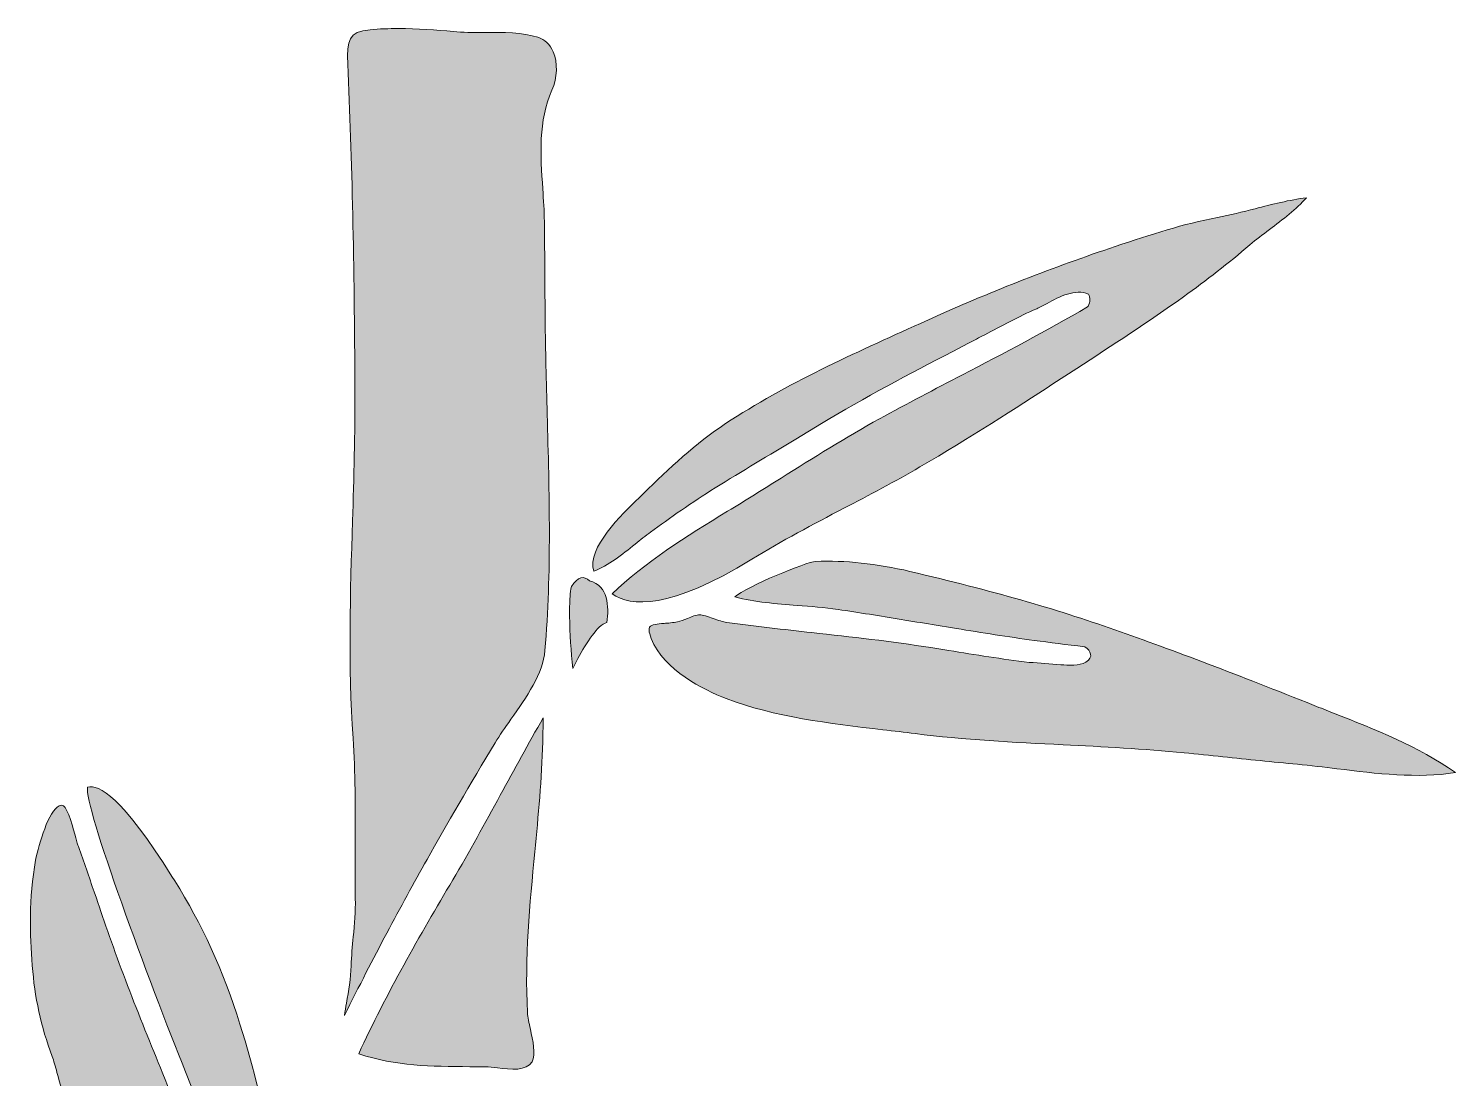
# Model space of a CAD drawing. Header units: inches. Extents: x 34 to 176, y -282 to -15.
# Drawn here: x 93.6 to 160.6, y -188.7 to -139.3 of the extents above; entities that cross this region are included whole.
import ezdxf

# ---------------------------------------------------------------- set-up
doc = ezdxf.new("R2010")
doc.units = ezdxf.units.IN
doc.header["$MEASUREMENT"] = 0
doc.layers.add('_U+0421_U+043B_U+043E_U+0439 1', color=7, linetype='Continuous')

# ---------------------------------------------------------------- blocks, each defined once
blk = doc.blocks.new('block 2')
at = {"layer": '_U+0421_U+043B_U+043E_U+0439 1', "true_color": 0xffffff}
h = blk.add_hatch(color=7, dxfattribs=at)
h.dxf.hatch_style = 2
edge = h.paths.add_edge_path()
edge.add_spline(control_points=[(118.222, -140.44), (118.071, -140.098), (117.829, -139.869), (117.502, -139.761), (116.804, -139.53), (115.871, -139.529), (114.965, -139.532), (114.453, -139.533), (113.968, -139.533), (113.534, -139.492), (112.735, -139.417), (111.845, -139.349), (110.95, -139.349), (110.507, -139.349), (110.062, -139.365), (109.626, -139.407), (108.603, -139.504), (108.529, -139.902), (108.578, -141.016), (108.775, -145.501), (108.881, -150.361), (108.913, -156.309), (108.924, -158.374), (108.86, -160.468), (108.797, -162.492), (108.695, -165.84), (108.589, -169.301), (108.822, -172.707), (108.932, -174.32), (108.926, -175.958), (108.92, -177.542), (108.917, -178.426), (108.913, -179.341), (108.93, -180.24), (108.941, -180.845), (108.885, -181.45), (108.832, -182.036), (108.79, -182.483), (108.747, -182.945), (108.736, -183.399), (108.721, -184), (108.617, -184.586), (108.516, -185.153), (108.482, -185.347), (108.447, -185.543), (108.415, -185.741), (109.801, -182.975), (111.047, -180.623), (112.302, -178.4), (113.222, -176.771), (114.321, -174.847), (115.496, -172.919), (115.713, -172.564), (115.968, -172.201), (116.238, -171.817), (116.979, -170.763), (117.745, -169.673), (117.838, -168.58), (118.149, -164.938), (118.044, -161.153), (117.943, -157.494), (117.922, -156.725), (117.901, -155.959), (117.884, -155.197), (117.851, -153.749), (117.841, -152.279), (117.832, -150.857), (117.826, -150.043), (117.821, -149.229), (117.811, -148.414), (117.805, -147.922), (117.771, -147.42), (117.735, -146.888), (117.628, -145.312), (117.517, -143.683), (118.165, -142.249), (118.423, -141.678), (118.446, -140.951), (118.222, -140.44)], knot_values=[0, 0, 0, 0, 1, 1, 1, 2, 2, 2, 3, 3, 3, 4, 4, 4, 5, 5, 5, 6, 6, 6, 7, 7, 7, 8, 8, 8, 9, 9, 9, 10, 10, 10, 11, 11, 11, 12, 12, 12, 13, 13, 13, 14, 14, 14, 15, 15, 15, 16, 16, 16, 17, 17, 17, 18, 18, 18, 19, 19, 19, 20, 20, 20, 21, 21, 21, 22, 22, 22, 23, 23, 23, 24, 24, 24, 25, 25, 25, 26, 26, 26, 26], degree=3, periodic=1)
h = blk.add_hatch(color=7, dxfattribs=at)
h.dxf.hatch_style = 2
edge = h.paths.add_edge_path()
edge.add_spline(control_points=[(143.33, -152.429), (141.399, -153.566), (139.394, -154.614), (137.449, -155.627), (136.168, -156.294), (134.842, -156.984), (133.553, -157.694), (131.981, -158.558), (130.432, -159.534), (128.934, -160.477), (128.113, -160.994), (127.264, -161.529), (126.421, -162.04), (124.494, -163.207), (122.491, -164.466), (120.991, -165.921), (121.867, -166.531), (123.707, -166.667), (127.558, -164.289), (128.958, -163.426), (130.442, -162.65), (131.878, -161.899), (133.061, -161.28), (134.285, -160.64), (135.452, -159.956), (137.777, -158.593), (140.013, -157.154), (141.701, -156.052), (141.701, -156.052), (142.823, -155.323), (142.823, -155.323), (144.486, -154.242), (146.207, -153.125), (147.841, -151.953), (148.92, -151.178), (149.94, -150.38), (150.959, -149.513), (151.238, -149.275), (151.548, -149.042), (151.876, -148.794), (152.5, -148.323), (153.141, -147.838), (153.607, -147.299), (152.824, -147.403), (152.001, -147.613), (151.2, -147.816), (150.615, -147.965), (150.01, -148.119), (149.434, -148.228), (147.835, -148.531), (146.312, -149.025), (144.629, -149.591), (141.752, -150.559), (138.847, -151.693), (136.228, -152.872), (136.228, -152.872), (135.478, -153.209), (135.478, -153.209), (132.384, -154.599), (129.185, -156.035), (126.321, -157.92), (124.934, -158.832), (123.656, -160.042), (122.467, -161.203), (122.467, -161.203), (122.26, -161.402), (122.26, -161.402), (121.449, -162.181), (119.799, -163.767), (120.131, -164.855), (120.822, -164.588), (121.458, -164.077), (122.074, -163.582), (122.32, -163.384), (122.563, -163.189), (122.803, -163.014), (123.692, -162.367), (124.748, -161.614), (125.839, -160.939), (127.092, -160.163), (128.376, -159.39), (129.617, -158.642), (129.617, -158.642), (130.835, -157.907), (130.835, -157.907), (132.855, -156.687), (134.961, -155.589), (136.998, -154.527), (136.998, -154.527), (137.736, -154.142), (137.736, -154.142), (137.991, -154.009), (138.244, -153.875), (138.495, -153.741), (139.281, -153.324), (140.093, -152.892), (140.938, -152.518), (141.092, -152.449), (141.258, -152.36), (141.43, -152.267), (142.017, -151.95), (142.73, -151.566), (143.376, -151.828), (143.455, -152.006), (143.465, -152.189), (143.351, -152.397), (143.345, -152.408), (143.337, -152.418), (143.33, -152.429)], knot_values=[0, 0, 0, 0, 1, 1, 1, 2, 2, 2, 3, 3, 3, 4, 4, 4, 5, 5, 5, 6, 6, 6, 7, 7, 7, 8, 8, 8, 9, 9, 9, 10, 10, 10, 11, 11, 11, 12, 12, 12, 13, 13, 13, 14, 14, 14, 15, 15, 15, 16, 16, 16, 17, 17, 17, 18, 18, 18, 19, 19, 19, 20, 20, 20, 21, 21, 21, 22, 22, 22, 23, 23, 23, 24, 24, 24, 25, 25, 25, 26, 26, 26, 27, 27, 27, 28, 28, 28, 29, 29, 29, 30, 30, 30, 31, 31, 31, 32, 32, 32, 33, 33, 33, 34, 34, 34, 35, 35, 35, 36, 36, 36, 36], degree=3, periodic=1)
h = blk.add_hatch(color=7, dxfattribs=at)
h.dxf.hatch_style = 2
edge = h.paths.add_edge_path()
edge.add_spline(control_points=[(153.975, -171.164), (150.416, -169.738), (147.438, -168.608), (144.602, -167.607), (141.811, -166.621), (138.845, -165.775), (134.982, -164.864), (133.423, -164.496), (131.934, -164.339), (130.553, -164.397), (130.136, -164.415), (127.303, -165.574), (126.76, -166.067), (127.697, -166.311), (128.708, -166.387), (129.688, -166.461), (130.321, -166.508), (130.976, -166.557), (131.605, -166.651), (132.593, -166.799), (133.581, -166.961), (134.568, -167.123), (135.057, -167.204), (135.547, -167.284), (136.036, -167.363), (136.036, -167.363), (137.166, -167.546), (137.166, -167.546), (138.363, -167.742), (139.599, -167.944), (140.819, -168.108), (141.547, -168.206), (142.321, -168.303), (143.205, -168.407), (143.483, -168.591), (143.629, -168.89), (143.247, -169.132), (142.955, -169.317), (142.412, -169.267), (142.077, -169.251), (141.576, -169.228), (141.081, -169.159), (140.582, -169.144), (139.313, -168.982), (138.054, -168.782), (136.813, -168.583), (136.813, -168.583), (135.969, -168.448), (135.969, -168.448), (134.111, -168.153), (132.214, -167.943), (130.38, -167.74), (129.068, -167.596), (127.712, -167.446), (126.378, -167.266), (126.206, -167.243), (125.981, -167.163), (125.744, -167.08), (125.507, -166.996), (125.239, -166.902), (125.105, -166.901), (125.105, -166.901), (125.104, -166.901), (125.104, -166.901), (124.959, -166.901), (124.731, -166.992), (124.529, -167.072), (124.365, -167.138), (124.209, -167.201), (124.069, -167.231), (123.852, -167.277), (123.63, -167.295), (123.433, -167.311), (123.125, -167.335), (122.834, -167.358), (122.757, -167.481), (122.719, -167.543), (122.7, -167.687), (122.831, -168.017), (123.431, -169.526), (125.292, -170.431), (126.347, -170.837), (128.617, -171.708), (131.207, -172.012), (133.713, -172.306), (134.223, -172.366), (134.729, -172.425), (135.225, -172.489), (137.514, -172.781), (139.885, -172.899), (142.178, -173.012), (144.047, -173.105), (145.98, -173.201), (147.862, -173.391), (148.471, -173.452), (149.08, -173.516), (149.689, -173.58), (150.836, -173.699), (152.022, -173.823), (153.189, -173.93), (153.795, -173.985), (154.429, -174.063), (155.043, -174.139), (156.902, -174.368), (158.819, -174.605), (160.612, -174.32), (158.858, -173.092), (156.836, -172.294), (154.875, -171.521), (154.575, -171.402), (154.275, -171.284), (153.975, -171.164)], knot_values=[0, 0, 0, 0, 1, 1, 1, 2, 2, 2, 3, 3, 3, 4, 4, 4, 5, 5, 5, 6, 6, 6, 7, 7, 7, 8, 8, 8, 9, 9, 9, 10, 10, 10, 11, 11, 11, 12, 12, 12, 13, 13, 13, 14, 14, 14, 15, 15, 15, 16, 16, 16, 17, 17, 17, 18, 18, 18, 19, 19, 19, 20, 20, 20, 21, 21, 21, 22, 22, 22, 23, 23, 23, 24, 24, 24, 25, 25, 25, 26, 26, 26, 27, 27, 27, 28, 28, 28, 29, 29, 29, 30, 30, 30, 31, 31, 31, 32, 32, 32, 33, 33, 33, 34, 34, 34, 35, 35, 35, 36, 36, 36, 37, 37, 37, 37], degree=3, periodic=1)
h = blk.add_hatch(color=7, dxfattribs=at)
h.dxf.hatch_style = 2
edge = h.paths.add_edge_path()
edge.add_spline(control_points=[(119.081, -165.572), (119.045, -165.726), (119.024, -165.882), (119.019, -166.04), (118.993, -166.35), (118.996, -166.664), (118.998, -166.976), (119.002, -167.811), (119.067, -168.621), (119.148, -169.434), (119.38, -168.892), (119.984, -167.874), (120.388, -167.492), (120.517, -167.37), (120.637, -167.296), (120.748, -167.26), (120.842, -166.519), (120.826, -165.528), (119.93, -165.312), (119.671, -165.039), (119.388, -165.125), (119.081, -165.572)], knot_values=[0, 0, 0, 0, 1, 1, 1, 2, 2, 2, 3, 3, 3, 4, 4, 4, 5, 5, 5, 6, 6, 6, 7, 7, 7, 7], degree=3, periodic=1)
h = blk.add_hatch(color=7, dxfattribs=at)
h.dxf.hatch_style = 2
edge = h.paths.add_edge_path()
edge.add_spline(control_points=[(117.733, -172.874), (117.733, -172.874), (117.761, -171.749), (117.761, -171.749), (117.059, -172.948), (116.389, -174.183), (115.738, -175.382), (115.024, -176.698), (114.286, -178.058), (113.509, -179.366), (111.975, -181.947), (110.38, -184.721), (109.087, -187.543), (110.861, -188.12), (112.467, -188.132), (114.316, -188.145), (114.558, -188.147), (114.803, -188.149), (115.051, -188.152), (115.211, -188.154), (115.402, -188.176), (115.605, -188.2), (116.222, -188.273), (116.992, -188.363), (117.231, -187.912), (117.414, -187.567), (117.269, -186.908), (117.153, -186.379), (117.09, -186.092), (117.03, -185.82), (117.018, -185.602), (116.882, -183.042), (117.125, -180.501), (117.361, -178.044), (117.523, -176.357), (117.69, -174.612), (117.733, -172.874)], knot_values=[0, 0, 0, 0, 1, 1, 1, 2, 2, 2, 3, 3, 3, 4, 4, 4, 5, 5, 5, 6, 6, 6, 7, 7, 7, 8, 8, 8, 9, 9, 9, 10, 10, 10, 11, 11, 11, 12, 12, 12, 12], degree=3, periodic=1)
h = blk.add_hatch(color=7, dxfattribs=at)
h.dxf.hatch_style = 2
edge = h.paths.add_edge_path()
edge.add_spline(control_points=[(103.703, -199.254), (103.61, -199.166), (103.531, -199.063), (103.458, -198.957), (103.319, -198.472), (103.182, -197.987), (103.049, -197.511), (102.602, -195.913), (102.14, -194.262), (101.551, -192.686), (100.989, -191.18), (100.371, -189.664), (99.774, -188.197), (99.224, -186.848), (98.656, -185.453), (98.131, -184.067), (97.607, -182.684), (97.124, -181.287), (96.763, -180.226), (96.763, -180.226), (96.663, -179.932), (96.663, -179.932), (96.424, -179.23), (96.177, -178.504), (95.919, -177.797), (95.89, -177.719), (95.849, -177.569), (95.799, -177.384), (95.695, -177.003), (95.42, -175.992), (95.228, -175.888), (95.19, -175.868), (95.154, -175.858), (95.118, -175.858), (95.086, -175.858), (95.054, -175.866), (95.019, -175.882), (94.53, -176.116), (94.057, -177.662), (93.912, -178.438), (93.578, -180.231), (93.646, -181.944), (93.755, -183.384), (93.755, -183.384), (93.756, -183.385), (93.756, -183.385), (93.857, -184.867), (94.162, -186.264), (94.689, -187.657), (94.765, -187.858), (94.838, -188.132), (94.915, -188.422), (95.047, -188.918), (95.207, -189.518), (95.418, -189.856), (95.459, -189.98), (95.493, -190.106), (95.542, -190.231), (95.686, -190.597), (95.897, -190.924), (96.041, -191.294), (96.258, -191.848), (96.49, -192.392), (96.766, -192.921), (96.774, -192.936), (96.785, -192.947), (96.796, -192.958), (96.846, -193.058), (96.896, -193.157), (96.947, -193.255), (97.043, -193.442), (97.138, -193.626), (97.224, -193.804), (97.843, -195.096), (98.577, -196.362), (99.287, -197.587), (99.471, -197.904), (99.654, -198.22), (99.836, -198.537), (101.163, -200.853), (102.496, -203.215), (103.786, -205.5), (105.477, -208.494), (107.219, -211.581), (108.977, -214.617), (108.841, -213.785), (108.75, -212.939), (108.661, -212.113), (108.569, -211.259), (108.474, -210.376), (108.33, -209.528), (108.032, -207.758), (107.686, -205.965), (107.353, -204.231), (107.157, -203.216), (106.962, -202.202), (106.774, -201.186), (106.634, -200.423), (106.496, -199.659), (106.358, -198.894), (105.596, -194.668), (104.807, -190.298), (103.51, -186.15), (102.72, -183.624), (101.717, -181.42), (100.444, -179.412), (100.444, -179.412), (100.317, -179.208), (100.317, -179.208), (97.995, -175.482), (96.881, -174.848), (96.349, -175.005), (96.157, -175.864), (99.286, -184.235), (100.952, -188.382), (100.952, -188.382), (101.223, -189.054), (101.223, -189.054), (101.889, -190.704), (102.578, -192.411), (103.114, -194.153), (103.219, -194.491), (103.338, -194.839), (103.46, -195.193), (103.908, -196.495), (104.406, -197.947), (104.237, -199.325), (104.081, -199.488), (103.912, -199.454), (103.703, -199.254)], knot_values=[0, 0, 0, 0, 1, 1, 1, 2, 2, 2, 3, 3, 3, 4, 4, 4, 5, 5, 5, 6, 6, 6, 7, 7, 7, 8, 8, 8, 9, 9, 9, 10, 10, 10, 11, 11, 11, 12, 12, 12, 13, 13, 13, 14, 14, 14, 15, 15, 15, 16, 16, 16, 17, 17, 17, 18, 18, 18, 19, 19, 19, 20, 20, 20, 21, 21, 21, 22, 22, 22, 23, 23, 23, 24, 24, 24, 25, 25, 25, 26, 26, 26, 27, 27, 27, 28, 28, 28, 29, 29, 29, 30, 30, 30, 31, 31, 31, 32, 32, 32, 33, 33, 33, 34, 34, 34, 35, 35, 35, 36, 36, 36, 37, 37, 37, 38, 38, 38, 39, 39, 39, 40, 40, 40, 41, 41, 41, 42, 42, 42, 43, 43, 43, 43], degree=3, periodic=1)
at = {"layer": '_U+0421_U+043B_U+043E_U+0439 1', "lineweight": 0}
for points, knots in [([(118.222, -140.44), (118.071, -140.098), (117.829, -139.869), (117.502, -139.761), (116.804, -139.53), (115.871, -139.529), (114.965, -139.532), (114.453, -139.533), (113.968, -139.533), (113.534, -139.492), (112.735, -139.417), (111.845, -139.349), (110.95, -139.349), (110.507, -139.349), (110.062, -139.365), (109.626, -139.407), (108.603, -139.504), (108.529, -139.902), (108.578, -141.016), (108.775, -145.501), (108.881, -150.361), (108.913, -156.309), (108.924, -158.374), (108.86, -160.468), (108.797, -162.492), (108.695, -165.84), (108.589, -169.301), (108.822, -172.707), (108.932, -174.32), (108.926, -175.958), (108.92, -177.542), (108.917, -178.426), (108.913, -179.341), (108.93, -180.24), (108.941, -180.845), (108.885, -181.45), (108.832, -182.036), (108.79, -182.483), (108.747, -182.945), (108.736, -183.399), (108.721, -184), (108.617, -184.586), (108.516, -185.153), (108.482, -185.347), (108.447, -185.543), (108.415, -185.741), (109.801, -182.975), (111.047, -180.623), (112.302, -178.4), (113.222, -176.771), (114.321, -174.847), (115.496, -172.919), (115.713, -172.564), (115.968, -172.201), (116.238, -171.817), (116.979, -170.763), (117.745, -169.673), (117.838, -168.58), (118.149, -164.938), (118.044, -161.153), (117.943, -157.494), (117.922, -156.725), (117.901, -155.959), (117.884, -155.197), (117.851, -153.749), (117.841, -152.279), (117.832, -150.857), (117.826, -150.043), (117.821, -149.229), (117.811, -148.414), (117.805, -147.922), (117.771, -147.42), (117.735, -146.888), (117.628, -145.312), (117.517, -143.683), (118.165, -142.249), (118.423, -141.678), (118.446, -140.951), (118.222, -140.44)], [0, 0, 0, 0, 1, 1, 1, 2, 2, 2, 3, 3, 3, 4, 4, 4, 5, 5, 5, 6, 6, 6, 7, 7, 7, 8, 8, 8, 9, 9, 9, 10, 10, 10, 11, 11, 11, 12, 12, 12, 13, 13, 13, 14, 14, 14, 15, 15, 15, 16, 16, 16, 17, 17, 17, 18, 18, 18, 19, 19, 19, 20, 20, 20, 21, 21, 21, 22, 22, 22, 23, 23, 23, 24, 24, 24, 25, 25, 25, 26, 26, 26, 26]), ([(143.33, -152.429), (141.399, -153.566), (139.394, -154.614), (137.449, -155.627), (136.168, -156.294), (134.842, -156.984), (133.553, -157.694), (131.981, -158.558), (130.432, -159.534), (128.934, -160.477), (128.113, -160.994), (127.264, -161.529), (126.421, -162.04), (124.494, -163.207), (122.491, -164.466), (120.991, -165.921), (121.867, -166.531), (123.707, -166.667), (127.558, -164.289), (128.958, -163.426), (130.442, -162.65), (131.878, -161.899), (133.061, -161.28), (134.285, -160.64), (135.452, -159.956), (137.777, -158.593), (140.013, -157.154), (141.701, -156.052), (141.701, -156.052), (142.823, -155.323), (142.823, -155.323), (144.486, -154.242), (146.207, -153.125), (147.841, -151.953), (148.92, -151.178), (149.94, -150.38), (150.959, -149.513), (151.238, -149.275), (151.548, -149.042), (151.876, -148.794), (152.5, -148.323), (153.141, -147.838), (153.607, -147.299), (152.824, -147.403), (152.001, -147.613), (151.2, -147.816), (150.615, -147.965), (150.01, -148.119), (149.434, -148.228), (147.835, -148.531), (146.312, -149.025), (144.629, -149.591), (141.752, -150.559), (138.847, -151.693), (136.228, -152.872), (136.228, -152.872), (135.478, -153.209), (135.478, -153.209), (132.384, -154.599), (129.185, -156.035), (126.321, -157.92), (124.934, -158.832), (123.656, -160.042), (122.467, -161.203), (122.467, -161.203), (122.26, -161.402), (122.26, -161.402), (121.449, -162.181), (119.799, -163.767), (120.131, -164.855), (120.822, -164.588), (121.458, -164.077), (122.074, -163.582), (122.32, -163.384), (122.563, -163.189), (122.803, -163.014), (123.692, -162.367), (124.748, -161.614), (125.839, -160.939), (127.092, -160.163), (128.376, -159.39), (129.617, -158.642), (129.617, -158.642), (130.835, -157.907), (130.835, -157.907), (132.855, -156.687), (134.961, -155.589), (136.998, -154.527), (136.998, -154.527), (137.736, -154.142), (137.736, -154.142), (137.991, -154.009), (138.244, -153.875), (138.495, -153.741), (139.281, -153.324), (140.093, -152.892), (140.938, -152.518), (141.092, -152.449), (141.258, -152.36), (141.43, -152.267), (142.017, -151.95), (142.73, -151.566), (143.376, -151.828), (143.455, -152.006), (143.465, -152.189), (143.351, -152.397), (143.345, -152.408), (143.337, -152.418), (143.33, -152.429)], [0, 0, 0, 0, 1, 1, 1, 2, 2, 2, 3, 3, 3, 4, 4, 4, 5, 5, 5, 6, 6, 6, 7, 7, 7, 8, 8, 8, 9, 9, 9, 10, 10, 10, 11, 11, 11, 12, 12, 12, 13, 13, 13, 14, 14, 14, 15, 15, 15, 16, 16, 16, 17, 17, 17, 18, 18, 18, 19, 19, 19, 20, 20, 20, 21, 21, 21, 22, 22, 22, 23, 23, 23, 24, 24, 24, 25, 25, 25, 26, 26, 26, 27, 27, 27, 28, 28, 28, 29, 29, 29, 30, 30, 30, 31, 31, 31, 32, 32, 32, 33, 33, 33, 34, 34, 34, 35, 35, 35, 36, 36, 36, 36]), ([(153.975, -171.164), (150.416, -169.738), (147.438, -168.608), (144.602, -167.607), (141.811, -166.621), (138.845, -165.775), (134.982, -164.864), (133.423, -164.496), (131.934, -164.339), (130.553, -164.397), (130.136, -164.415), (127.303, -165.574), (126.76, -166.067), (127.697, -166.311), (128.708, -166.387), (129.688, -166.461), (130.321, -166.508), (130.976, -166.557), (131.605, -166.651), (132.593, -166.799), (133.581, -166.961), (134.568, -167.123), (135.057, -167.204), (135.547, -167.284), (136.036, -167.363), (136.036, -167.363), (137.166, -167.546), (137.166, -167.546), (138.363, -167.742), (139.599, -167.944), (140.819, -168.108), (141.547, -168.206), (142.321, -168.303), (143.205, -168.407), (143.483, -168.591), (143.629, -168.89), (143.247, -169.132), (142.955, -169.317), (142.412, -169.267), (142.077, -169.251), (141.576, -169.228), (141.081, -169.159), (140.582, -169.144), (139.313, -168.982), (138.054, -168.782), (136.813, -168.583), (136.813, -168.583), (135.969, -168.448), (135.969, -168.448), (134.111, -168.153), (132.214, -167.943), (130.38, -167.74), (129.068, -167.596), (127.712, -167.446), (126.378, -167.266), (126.206, -167.243), (125.981, -167.163), (125.744, -167.08), (125.507, -166.996), (125.239, -166.902), (125.105, -166.901), (125.105, -166.901), (125.104, -166.901), (125.104, -166.901), (124.959, -166.901), (124.731, -166.992), (124.529, -167.072), (124.365, -167.138), (124.209, -167.201), (124.069, -167.231), (123.852, -167.277), (123.63, -167.295), (123.433, -167.311), (123.125, -167.335), (122.834, -167.358), (122.757, -167.481), (122.719, -167.543), (122.7, -167.687), (122.831, -168.017), (123.431, -169.526), (125.292, -170.431), (126.347, -170.837), (128.617, -171.708), (131.207, -172.012), (133.713, -172.306), (134.223, -172.366), (134.729, -172.425), (135.225, -172.489), (137.514, -172.781), (139.885, -172.899), (142.178, -173.012), (144.047, -173.105), (145.98, -173.201), (147.862, -173.391), (148.471, -173.452), (149.08, -173.516), (149.689, -173.58), (150.836, -173.699), (152.022, -173.823), (153.189, -173.93), (153.795, -173.985), (154.429, -174.063), (155.043, -174.139), (156.902, -174.368), (158.819, -174.605), (160.612, -174.32), (158.858, -173.092), (156.836, -172.294), (154.875, -171.521), (154.575, -171.402), (154.275, -171.284), (153.975, -171.164)], [0, 0, 0, 0, 1, 1, 1, 2, 2, 2, 3, 3, 3, 4, 4, 4, 5, 5, 5, 6, 6, 6, 7, 7, 7, 8, 8, 8, 9, 9, 9, 10, 10, 10, 11, 11, 11, 12, 12, 12, 13, 13, 13, 14, 14, 14, 15, 15, 15, 16, 16, 16, 17, 17, 17, 18, 18, 18, 19, 19, 19, 20, 20, 20, 21, 21, 21, 22, 22, 22, 23, 23, 23, 24, 24, 24, 25, 25, 25, 26, 26, 26, 27, 27, 27, 28, 28, 28, 29, 29, 29, 30, 30, 30, 31, 31, 31, 32, 32, 32, 33, 33, 33, 34, 34, 34, 35, 35, 35, 36, 36, 36, 37, 37, 37, 37]), ([(119.081, -165.572), (119.045, -165.726), (119.024, -165.882), (119.019, -166.04), (118.993, -166.35), (118.996, -166.664), (118.998, -166.976), (119.002, -167.811), (119.067, -168.621), (119.148, -169.434), (119.38, -168.892), (119.984, -167.874), (120.388, -167.492), (120.517, -167.37), (120.637, -167.296), (120.748, -167.26), (120.842, -166.519), (120.826, -165.528), (119.93, -165.312), (119.671, -165.039), (119.388, -165.125), (119.081, -165.572)], [0, 0, 0, 0, 1, 1, 1, 2, 2, 2, 3, 3, 3, 4, 4, 4, 5, 5, 5, 6, 6, 6, 7, 7, 7, 7]), ([(117.733, -172.874), (117.733, -172.874), (117.761, -171.749), (117.761, -171.749), (117.059, -172.948), (116.389, -174.183), (115.738, -175.382), (115.024, -176.698), (114.286, -178.058), (113.509, -179.366), (111.975, -181.947), (110.38, -184.721), (109.087, -187.543), (110.861, -188.12), (112.467, -188.132), (114.316, -188.145), (114.558, -188.147), (114.803, -188.149), (115.051, -188.152), (115.211, -188.154), (115.402, -188.176), (115.605, -188.2), (116.222, -188.273), (116.992, -188.363), (117.231, -187.912), (117.414, -187.567), (117.269, -186.908), (117.153, -186.379), (117.09, -186.092), (117.03, -185.82), (117.018, -185.602), (116.882, -183.042), (117.125, -180.501), (117.361, -178.044), (117.523, -176.357), (117.69, -174.612), (117.733, -172.874)], [0, 0, 0, 0, 1, 1, 1, 2, 2, 2, 3, 3, 3, 4, 4, 4, 5, 5, 5, 6, 6, 6, 7, 7, 7, 8, 8, 8, 9, 9, 9, 10, 10, 10, 11, 11, 11, 12, 12, 12, 12]), ([(103.703, -199.254), (103.61, -199.166), (103.531, -199.063), (103.458, -198.957), (103.319, -198.472), (103.182, -197.987), (103.049, -197.511), (102.602, -195.913), (102.14, -194.262), (101.551, -192.686), (100.989, -191.18), (100.371, -189.664), (99.774, -188.197), (99.224, -186.848), (98.656, -185.453), (98.131, -184.067), (97.607, -182.684), (97.124, -181.287), (96.763, -180.226), (96.763, -180.226), (96.663, -179.932), (96.663, -179.932), (96.424, -179.23), (96.177, -178.504), (95.919, -177.797), (95.89, -177.719), (95.849, -177.569), (95.799, -177.384), (95.695, -177.003), (95.42, -175.992), (95.228, -175.888), (95.19, -175.868), (95.154, -175.858), (95.118, -175.858), (95.086, -175.858), (95.054, -175.866), (95.019, -175.882), (94.53, -176.116), (94.057, -177.662), (93.912, -178.438), (93.578, -180.231), (93.646, -181.944), (93.755, -183.384), (93.755, -183.384), (93.756, -183.385), (93.756, -183.385), (93.857, -184.867), (94.162, -186.264), (94.689, -187.657), (94.765, -187.858), (94.838, -188.132), (94.915, -188.422), (95.047, -188.918), (95.207, -189.518), (95.418, -189.856), (95.459, -189.98), (95.493, -190.106), (95.542, -190.231), (95.686, -190.597), (95.897, -190.924), (96.041, -191.294), (96.258, -191.848), (96.49, -192.392), (96.766, -192.921), (96.774, -192.936), (96.785, -192.947), (96.796, -192.958), (96.846, -193.058), (96.896, -193.157), (96.947, -193.255), (97.043, -193.442), (97.138, -193.626), (97.224, -193.804), (97.843, -195.096), (98.577, -196.362), (99.287, -197.587), (99.471, -197.904), (99.654, -198.22), (99.836, -198.537), (101.163, -200.853), (102.496, -203.215), (103.786, -205.5), (105.477, -208.494), (107.219, -211.581), (108.977, -214.617), (108.841, -213.785), (108.75, -212.939), (108.661, -212.113), (108.569, -211.259), (108.474, -210.376), (108.33, -209.528), (108.032, -207.758), (107.686, -205.965), (107.353, -204.231), (107.157, -203.216), (106.962, -202.202), (106.774, -201.186), (106.634, -200.423), (106.496, -199.659), (106.358, -198.894), (105.596, -194.668), (104.807, -190.298), (103.51, -186.15), (102.72, -183.624), (101.717, -181.42), (100.444, -179.412), (100.444, -179.412), (100.317, -179.208), (100.317, -179.208), (97.995, -175.482), (96.881, -174.848), (96.349, -175.005), (96.157, -175.864), (99.286, -184.235), (100.952, -188.382), (100.952, -188.382), (101.223, -189.054), (101.223, -189.054), (101.889, -190.704), (102.578, -192.411), (103.114, -194.153), (103.219, -194.491), (103.338, -194.839), (103.46, -195.193), (103.908, -196.495), (104.406, -197.947), (104.237, -199.325), (104.081, -199.488), (103.912, -199.454), (103.703, -199.254)], [0, 0, 0, 0, 1, 1, 1, 2, 2, 2, 3, 3, 3, 4, 4, 4, 5, 5, 5, 6, 6, 6, 7, 7, 7, 8, 8, 8, 9, 9, 9, 10, 10, 10, 11, 11, 11, 12, 12, 12, 13, 13, 13, 14, 14, 14, 15, 15, 15, 16, 16, 16, 17, 17, 17, 18, 18, 18, 19, 19, 19, 20, 20, 20, 21, 21, 21, 22, 22, 22, 23, 23, 23, 24, 24, 24, 25, 25, 25, 26, 26, 26, 27, 27, 27, 28, 28, 28, 29, 29, 29, 30, 30, 30, 31, 31, 31, 32, 32, 32, 33, 33, 33, 34, 34, 34, 35, 35, 35, 36, 36, 36, 37, 37, 37, 38, 38, 38, 39, 39, 39, 40, 40, 40, 41, 41, 41, 42, 42, 42, 43, 43, 43, 43])]:
    blk.add_open_spline(points, degree=3, knots=knots, dxfattribs=at)

msp = doc.modelspace()

# ---------------------------------------------------------------- block references
at = {"layer": '_U+0421_U+043B_U+043E_U+0439 1'}
msp.add_blockref('block 2', (0, 0), dxfattribs=at)

doc.saveas('drawing.dxf')
